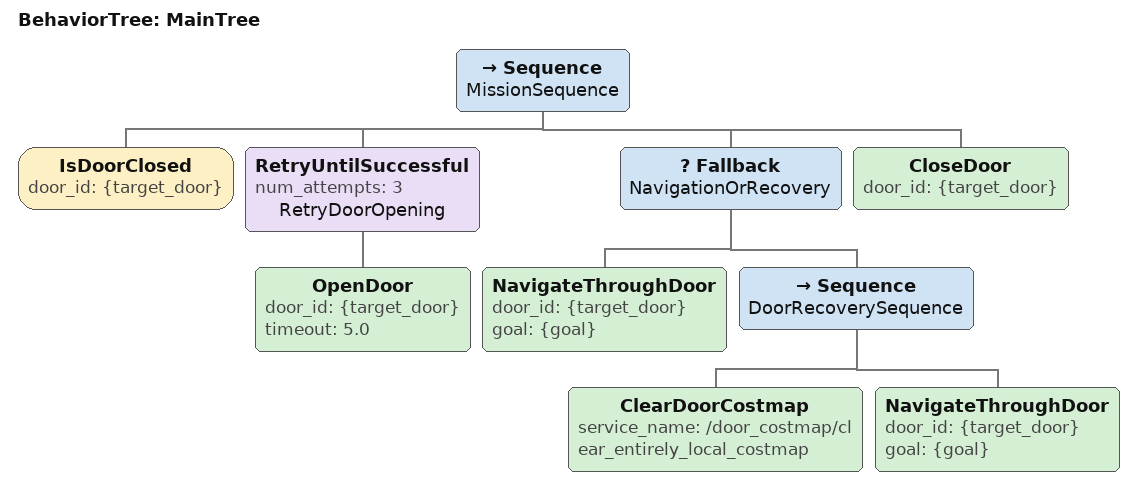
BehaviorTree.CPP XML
<root main_tree_to_execute="MainTree">
  <BehaviorTree ID="MainTree">
    <Sequence name="MissionSequence">
      <IsDoorClosed door_id="{target_door}"/>

      <RetryUntilSuccessful num_attempts="3" name="RetryDoorOpening">
        <OpenDoor door_id="{target_door}" timeout="5.0"/>
      </RetryUntilSuccessful>

      <Fallback name="NavigationOrRecovery">
        <NavigateThroughDoor door_id="{target_door}" goal="{goal}"/>
        <Sequence name="DoorRecoverySequence">
          <ClearDoorCostmap service_name="/door_costmap/clear_entirely_local_costmap"/>
          <NavigateThroughDoor door_id="{target_door}" goal="{goal}"/>
        </Sequence>
      </Fallback>

      <CloseDoor door_id="{target_door}"/>
    </Sequence>
  </BehaviorTree>

</root>
